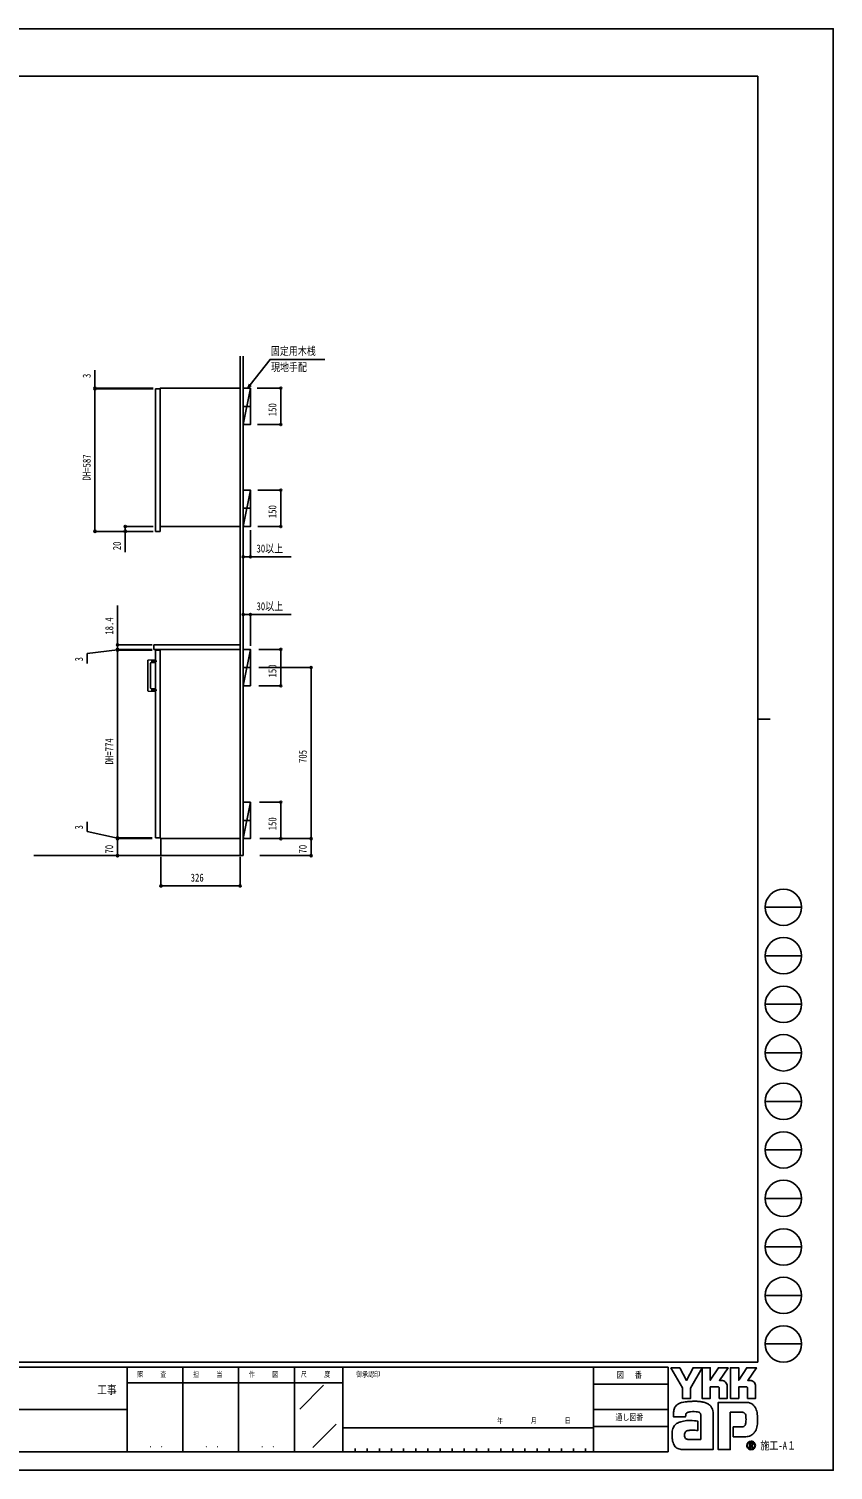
# Model space of a CAD drawing. Units: millimetres, scale not verified. Extents: x -4205 to 4205, y -2970 to 2970.
# Drawn here: x 890 to 4205, y -2970 to 2970 of the extents above; entities that cross this region are included whole.
import ezdxf
from ezdxf.enums import TextEntityAlignment as Align

# ---------------------------------------------------------------- set-up
doc = ezdxf.new("R2010")
doc.units = ezdxf.units.MM
doc.header["$LTSCALE"] = 20
for name, color, linetype in [('0-3_YKK_12', 2, 'Continuous'), ('0-4_YKK_13', 4, 'Continuous'), ('0-5_YKK_D', 6, 'Continuous'), ('0-6_YKK_ZWAK', 7, 'Continuous'), ('0-7_YSS_K', 3, 'Continuous')]:
    doc.layers.add(name, color=color, linetype=linetype)
doc.styles.add('ＭＳ ゴシック', font='')
doc.styles.get('ＭＳ ゴシック').set_extended_font_data('MS Gothic')

msp = doc.modelspace()

# ---------------------------------------------------------------- linework, layer by layer
at = {"layer": '0-3_YKK_12'}
for p, q in [((1806.31, 1414), (1770.73, 1414)), ((1806.31, 994), (1770.73, 994)), ((1806.31, 337.6), (1770.73, 337.6)), ((1806.31, -292.4), (1770.73, -292.4))]:
    msp.add_line(p, q, dxfattribs=at)
for points in [[(1413.02, 899), (1431.02, 899), (1431.02, 1486), (1413.02, 1486)], [(1431.02, 919), (1761.02, 919), (1761.02, 1489), (1431.02, 1489)], [(1406.02, 412.6), (1761.02, 412.6), (1761.02, 431), (1406.02, 431)], [(1413.02, -364.4), (1431.02, -364.4), (1431.02, 409.6), (1413.02, 409.6)], [(1431.02, -367.4), (1761.02, -367.4), (1761.02, 412.6), (1431.02, 412.6)], [(1435.02, -437.4), (1761.02, -437.4), (1761.02, -367.4), (1435.02, -367.4)]]:
    msp.add_lwpolyline(points, close=True, dxfattribs=at)
at = {"layer": '0-4_YKK_13'}
for p, q in [((1381.02, 367.01), (1381.02, 242.2)), ((1413.02, 370.11), (1382.44, 368.51)), ((1393.92, 358.1), (1413.02, 359.1)), ((1394.97, 364.6), (1418.12, 364.6)), ((1413.02, 359.1), (1413.02, 370.11)), ((1392.02, 253.11), (1392.02, 356.1)), ((1394.97, 244.6), (1418.12, 244.6))]:
    msp.add_line(p, q, dxfattribs=at)
msp.add_lwpolyline([(1382.44, 240.7), (1413.02, 239.1), (1413.02, 250.11), (1393.92, 251.11)], dxfattribs=at)
for centre, radius, start, end in [((1382.52, 367.01), 1.5, 92.7637, 180.21124), ((1394.02, 356.1), 2, 93.19527, 179.79522), ((1382.52, 242.2), 1.5, 179.7637, 267.21124), ((1394.02, 253.11), 2, 180.19527, 266.79522)]:
    msp.add_arc(centre, radius, start, end, dxfattribs=at)
at = {"layer": '0-5_YKK_D'}
for p, q in [((1163.02, 1489), (1163.02, 1563)), ((1403.02, 1489), (1162.02, 1489)), ((1403.02, 1486), (1162.02, 1486)), ((1403.02, 1486), (1162.02, 1486)), ((1163.02, 1486), (1163.02, 1489)), ((1163.02, 1486), (1163.02, 899)), ((1163.02, 1486), (1163.02, 1469)), ((1831.8, 1489), (1929.52, 1489)), ((1928.52, 1489), (1928.52, 1339)), ((1832.49, 1339), (1929.52, 1339)), ((1833.72, 1069), (1929.52, 1069)), ((1928.52, 919), (1928.52, 1069)), ((1403.02, 899), (1162.02, 899)), ((1403.02, 919), (1287.02, 919)), ((1403.02, 899), (1287.02, 899)), ((1773.52, 904.07), (1773.52, 793)), ((1803.52, 904), (1803.52, 793)), ((1834.4, 919), (1929.52, 919)), ((1773.52, 424.96), (1773.52, 557)), ((1803.52, 427.6), (1803.52, 557)), ((1399.02, 431), (1255.02, 431)), ((1256.02, 412.6), (1256.02, 429.6)), ((1399.02, 412.6), (1255.02, 412.6)), ((1399.02, 412.6), (1255.02, 412.6)), ((1399.02, 409.6), (1255.02, 409.6)), ((1399.02, 409.6), (1255.02, 409.6)), ((1256.02, 412.6), (1256.02, 409.6)), ((1256.02, 412.6), (1256.02, 409.6)), ((1256.02, 409.6), (1256.02, 392.6)), ((1256.02, 409.6), (1256.02, -364.4)), ((1838.22, 412.6), (1929.52, 412.6)), ((1928.52, 412.6), (1928.52, 262.6)), ((1838.57, 337.6), (2054.52, 337.6)), ((2053.52, -367.4), (2053.52, 337.6)), ((1838.91, 262.6), (1929.52, 262.6)), ((1841.09, -217.4), (1929.52, -217.4)), ((1928.52, -217.4), (1928.52, -367.4)), ((1256.02, -364.4), (1256.02, -347.4)), ((1399.02, -364.4), (1255.02, -364.4)), ((1399.02, -364.4), (1255.02, -364.4)), ((1399.02, -367.4), (1255.02, -367.4)), ((1399.02, -367.4), (1255.02, -367.4)), ((1256.02, -364.4), (1256.02, -367.4)), ((1256.02, -364.4), (1256.02, -367.4)), ((1256.02, -367.4), (1256.02, -384.4)), ((1256.02, -367.4), (1256.02, -437.4)), ((1841.78, -367.4), (2054.52, -367.4)), ((1841.78, -367.4), (2054.52, -367.4)), ((1841.78, -367.4), (1929.52, -367.4)), ((2053.52, -437.4), (2053.52, -367.4)), ((1399.02, -437.4), (1255.02, -437.4)), ((1435.02, -442.4), (1435.02, -563.4)), ((1761.02, -442.4), (1761.02, -563.4)), ((1842.1, -437.4), (2054.52, -437.4)), ((1761.02, -562.4), (1435.02, -562.4))]:
    msp.add_line(p, q, dxfattribs=at)
for points in [[(1792.52, 1489), (1802.93, 1502.44), (1884.42, 1607.6), (2110.7, 1607.6)], [(1806.53, 1499.65), (1792.52, 1489), (1799.33, 1505.23)], [(1288.02, 919), (1288.02, 899), (1288.02, 813.2)], [(1773.52, 794), (1803.52, 794), (1970.92, 794)], [(1256.02, 412.6), (1256.02, 431), (1256.02, 593.8)], [(1773.52, 556), (1803.52, 556), (1970.92, 556)], [(1256.02, 411.1), (1131.02, 395.04), (1131.02, 355.04)], [(1256.02, -365.9), (1131.02, -337.56), (1131.02, -297.56)]]:
    msp.add_lwpolyline(points, dxfattribs=at)
for centre in [(1163.02, 1489), (1163.02, 1486), (1163.02, 1486), (1928.52, 1489), (1928.52, 1339), (1928.52, 1069), (1163.02, 899), (1288.02, 919), (1288.02, 899), (1928.52, 919), (1773.52, 794), (1803.52, 794), (1773.52, 556), (1803.52, 556), (1256.02, 431), (1256.02, 412.6), (1256.02, 412.6), (1928.52, 412.6), (1256.02, 409.6), (1256.02, 409.6), (2053.52, 337.6), (1928.52, 262.6), (1928.52, -217.4), (1256.02, -364.4), (1256.02, -364.4), (1256.02, -367.4), (1256.02, -367.4), (1928.52, -367.4), (2053.52, -367.4), (2053.52, -367.4), (1256.02, -437.4), (2053.52, -437.4), (1435.02, -562.4), (1761.02, -562.4)]:
    msp.add_circle(centre, 4.25, dxfattribs=at)
at = {"layer": '0-6_YKK_ZWAK'}
for p, q in [((3895.02, 2775), (-3904.98, 2775)), ((3895.02, 2775), (3895.02, -2525)), ((3895.02, 125), (3945.02, 125)), ((3925.02, -650), (4075.02, -650)), ((3925.02, -850), (4075.02, -850)), ((3925.02, -1050), (4075.02, -1050)), ((3925.02, -1250), (4075.02, -1250)), ((3925.02, -1450), (4075.02, -1450)), ((3925.02, -1650), (4075.02, -1650)), ((3925.02, -1850), (4075.02, -1850)), ((3925.02, -2050), (4075.02, -2050)), ((3925.02, -2250), (4075.02, -2250)), ((3925.02, -2450), (4075.02, -2450)), ((3895.02, -2525), (-3904.98, -2525)), ((1295.02, -2545), (-4.98, -2545)), ((1525.02, -2545), (1525.02, -2895)), ((1755.02, -2545), (1755.02, -2895)), ((1985.02, -2545), (1985.02, -2895)), ((2185.02, -2545), (1985.02, -2545)), ((3217.52, -2545), (2185.02, -2545)), ((2185.02, -2545), (2185.02, -2895)), ((3217.52, -2545), (3217.52, -2895)), ((3525.02, -2545), (3217.52, -2545)), ((3525.02, -2545), (3525.02, -2895)), ((1985.02, -2610), (1295.02, -2610)), ((1985.02, -2610), (2185.02, -2610)), ((2007.1, -2718.29), (2105.04, -2620.36)), ((3217.52, -2615), (3525.02, -2615)), ((-4.98, -2720), (1295.02, -2720)), ((3217.52, -2720), (3525.02, -2720)), ((2060.67, -2875.99), (2156.89, -2779.77)), ((3525.02, -2790), (3217.52, -2790)), ((2185.02, -2795), (3217.52, -2795)), ((-4.98, -2895), (1295.02, -2895)), ((1295.02, -2895), (1985.02, -2895)), ((1985.02, -2895), (2185.02, -2895)), ((2185.02, -2895), (3217.52, -2895)), ((2235.02, -2880), (2235.02, -2895)), ((2285.02, -2880), (2285.02, -2895)), ((2335.02, -2880), (2335.02, -2895)), ((2385.02, -2880), (2385.02, -2895)), ((2435.02, -2880), (2435.02, -2895)), ((2485.02, -2880), (2485.02, -2895)), ((2535.02, -2880), (2535.02, -2895)), ((2585.02, -2880), (2585.02, -2895)), ((2635.02, -2880), (2635.02, -2895)), ((2685.02, -2880), (2685.02, -2895)), ((2735.02, -2880), (2735.02, -2895)), ((2785.02, -2880), (2785.02, -2895)), ((2835.02, -2880), (2835.02, -2895)), ((2885.02, -2880), (2885.02, -2895)), ((2935.02, -2880), (2935.02, -2895)), ((2985.02, -2880), (2985.02, -2895)), ((3035.02, -2880), (3035.02, -2895)), ((3085.02, -2880), (3085.02, -2895)), ((3135.02, -2880), (3135.02, -2895)), ((3185.02, -2880), (3185.02, -2895)), ((3217.52, -2895), (3525.02, -2895)), ((3866.67, -2883.98), (3866.67, -2883.98))]:
    msp.add_line(p, q, dxfattribs=at)
for points in [[(-4205, -2970), (4205, -2970), (4205, 2970), (-4205, 2970)], [(3536.02, -2548), (3572.83, -2548), (3600.47, -2600.1), (3628.04, -2548), (3664.88, -2548), (3617.67, -2631.99), (3617.67, -2674.13), (3584.1, -2674.13), (3584.1, -2630.86)]]:
    msp.add_lwpolyline(points, close=True, dxfattribs=at)
for points in [[(1985.02, -2545), (1295.02, -2545), (1295.02, -2895)], [(3730.55, -2626.61), (3698.77, -2626.61), (3698.77, -2674.1), (3664.91, -2674.1), (3664.91, -2548), (3698.77, -2548), (3698.77, -2599.58), (3732.07, -2548), (3771.84, -2548), (3736.16, -2600.21), (3737.42, -2600.21), (3738.82, -2600.21), (3740.25, -2600.21), (3741.63, -2600.21), (3742.87, -2600.21), (3743.86, -2600.21), (3744.52, -2600.21), (3744.77, -2600.21)], [(3847.51, -2626.61), (3815.77, -2626.61), (3815.77, -2674.13), (3781.9, -2674.13), (3781.9, -2548), (3815.77, -2548), (3815.77, -2599.58), (3849.03, -2548), (3888.8, -2548), (3853.12, -2600.21), (3854.4, -2600.21), (3855.8, -2600.21), (3857.24, -2600.21), (3858.61, -2600.21), (3859.84, -2600.21), (3860.83, -2600.21), (3861.49, -2600.21), (3861.73, -2600.21)], [(3754.51, -2602.21), (3758.55, -2604.52), (3761.97, -2607.53), (3764.73, -2611.12), (3766.76, -2615.15), (3768.01, -2619.5), (3768.44, -2624.04), (3768.44, -2674.22), (3735.41, -2674.22), (3735.41, -2631.41)], [(3871.48, -2602.21), (3875.54, -2604.52), (3878.97, -2607.53), (3881.74, -2611.12), (3883.78, -2615.15), (3885.05, -2619.5), (3885.48, -2624.04), (3885.48, -2674.13), (3852.37, -2674.13), (3852.37, -2631.41)], [(3604.8, -2732.31), (3602.47, -2733.62), (3600.66, -2735.22), (3599.29, -2737.08), (3598.29, -2739.2), (3597.61, -2741.53), (3597.16, -2744.07), (3596.89, -2746.79), (3596.73, -2749.67), (3546.74, -2749.79), (3546.89, -2742.95), (3547.17, -2735.27)], [(3707.71, -2719.17), (3709.13, -2724.9), (3709.93, -2731.04), (3710.18, -2737.59), (3710.18, -2885), (3589.55, -2885)], [(3623.95, -2765.53), (3633.41, -2766.15), (3640.84, -2766.99), (3645.71, -2767.77), (3647.45, -2768.23), (3647.45, -2806.47), (3641.92, -2805.89), (3635.86, -2805.56), (3629.65, -2805.43), (3623.69, -2805.45), (3618.37, -2805.56), (3614.08, -2805.71), (3611.23, -2805.84), (3610.19, -2805.89), (3605.86, -2806.68), (3602.13, -2807.92), (3599, -2809.61), (3596.47, -2811.77), (3594.53, -2814.4), (3593.18, -2817.5), (3592.44, -2821.1), (3592.29, -2825.19), (3592.76, -2829.69), (3593.72, -2833.41), (3595.09, -2836.42), (3596.83, -2838.79), (3598.86, -2840.59), (3601.13, -2841.91), (3603.59, -2842.79), (3606.16, -2843.32), (3659.26, -2843.32), (3659.26, -2745.07), (3659.28, -2743.13), (3659.18, -2741.22), (3658.93, -2739.39), (3658.5, -2737.65), (3657.86, -2736.02), (3656.99, -2734.55), (3655.84, -2733.24), (3654.39, -2732.12)], [(3654.39, -2732.12), (3651.27, -2730.9), (3646.29, -2729.87), (3639.94, -2729.1), (3632.71, -2728.69), (3625.08, -2728.73), (3617.56, -2729.28)], [(3828.87, -2731.51), (3781.19, -2731.51), (3781.19, -2885), (3731.23, -2885), (3731.23, -2690.79), (3847.35, -2690.79)], [(3878.71, -2704.51), (3881.97, -2708.62), (3884.41, -2712.61), (3886.12, -2716.22)], [(3874.56, -2820.97), (3869.95, -2824.56), (3865.14, -2827.38), (3860.18, -2829.48), (3855.1, -2830.92), (3849.93, -2831.74), (3844.72, -2832.01), (3793.36, -2832.01), (3793.36, -2791.66), (3822.32, -2791.66), (3827.66, -2791.59), (3832.36, -2791.13), (3836.39, -2789.95)], [(3845.83, -2761), (3845.76, -2754.63), (3845.46, -2748.9), (3844.74, -2743.86), (3843.44, -2739.59)], [(3874.61, -2862.6), (3874.58, -2862.01), (3874.51, -2861.45), (3874.39, -2860.9), (3874.22, -2860.39), (3874, -2859.9), (3873.74, -2859.44), (3873.43, -2859.01), (3873.08, -2858.61), (3872.62, -2858.2), (3872.1, -2857.85), (3871.54, -2857.54), (3870.93, -2857.29), (3870.28, -2857.1), (3869.58, -2856.96), (3868.85, -2856.87), (3868.08, -2856.84), (3860.5, -2856.84), (3860.5, -2879.14), (3862.79, -2879.14), (3862.79, -2859.12), (3868.08, -2859.12), (3868.62, -2859.14), (3869.14, -2859.19), (3869.62, -2859.28), (3870.06, -2859.4), (3870.47, -2859.56), (3870.84, -2859.75), (3871.17, -2859.97), (3871.47, -2860.22)], [(3872.36, -2862.6), (3872.22, -2863.67), (3871.84, -2864.51), (3871.26, -2865.16), (3870.55, -2865.62), (3869.74, -2865.94), (3868.9, -2866.14), (3868.08, -2866.24), (3867.33, -2866.27), (3865.34, -2866.27), (3866.35, -2867.97), (3872.89, -2879.22), (3875.51, -2879.22), (3869.2, -2868.39), (3869.79, -2868.27), (3870.36, -2868.12), (3870.89, -2867.94), (3871.4, -2867.73), (3871.87, -2867.49), (3872.31, -2867.22), (3872.71, -2866.91), (3873.08, -2866.58)]]:
    msp.add_lwpolyline(points, dxfattribs=at)
for centre in [(4000.02, -650), (4000.02, -850), (4000.02, -1050), (4000.02, -1250), (4000.02, -1450), (4000.02, -1650), (4000.02, -1850), (4000.02, -2050), (4000.02, -2250), (4000.02, -2450)]:
    msp.add_circle(centre, 75, dxfattribs=at)
for centre, radius, start, end in [((3744.82, -2625.19), 24.98, 78.26798, 90.11215), ((3745.17, -2623.37), 23.12, 66.19963, 78.22058), ((3861.78, -2625.23), 25.02, 78.27851, 90.10826), ((3862.12, -2623.48), 23.23, 66.2483, 78.23226), ((3730.72, -2631.29), 4.69, 358.57817, 92.1683), ((3847.71, -2631.27), 4.67, 358.29941, 92.43455), ((3637.8, -2740.46), 90.78, 171.55622, 176.72493), ((3607.04, -2735.87), 59.68, 163.48385, 171.57982), ((3591.61, -2731.29), 43.58, 152.2125, 163.4865), ((3584.94, -2727.84), 36.07, 138.03852, 152.12015), ((3584.93, -2728.01), 36.18, 122.60463, 137.83438), ((3589.72, -2735.75), 45.28, 108.37421, 122.42809), ((3597.29, -2762.69), 73.25, 100.93159, 107.35499), ((3622.05, -2882.82), 195.9, 97.86054, 101.37938), ((3633.68, -2963.58), 277.49, 94.90201, 97.9576), ((3617.99, -2763.63), 33.98, 102.4979, 112.84632), ((3634.47, -2970.05), 284, 91.6169, 94.94971), ((3624.57, -2791.99), 63.1, 96.37207, 102.75341), ((3633.37, -2924.06), 238, 87.51794, 91.66439), ((3636.46, -2857.78), 171.65, 81.92631, 87.59083), ((3645.59, -2795.23), 108.44, 73.67137, 82.05943), ((3659.13, -2749.92), 61.15, 60.60528, 73.9085), ((3664.67, -2738.86), 48.8, 52.17347, 59.90542), ((3669.63, -2732.45), 40.69, 43.55042, 52.14561), ((3672.36, -2729.81), 36.9, 34.48659, 43.50182), ((3672.38, -2729.75), 36.85, 25.58915, 34.43128), ((3669.1, -2731.29), 40.47, 17.43089, 25.54591), ((3829.14, -2756.01), 24.5, 77.94572, 90.63794), ((3831.27, -2746.02), 14.29, 60.20991, 77.92418), ((3845.45, -2744.21), 53.45, 78.73198, 87.96551), ((3847.02, -2736.2), 45.29, 69.03034, 78.69541), ((3848.48, -2732.3), 41.13, 59.39484, 68.9885), ((3849.16, -2731.11), 39.76, 50.3012, 59.3616), ((3848.91, -2731.39), 40.13, 42.05209, 50.28551), ((3829.09, -2742.81), 62.92, 14.76267, 25.00486), ((3790.5, -2753.33), 102.92, 7.9139, 14.95041), ((3584.93, -2812.67), 42.55, 142.04688, 153.80771), ((3583.47, -2811.63), 40.76, 130.60221, 141.94427), ((3585.88, -2814.51), 44.52, 120.60724, 130.53081), ((3590.62, -2822.57), 53.87, 112.58838, 120.58162), ((3596.99, -2837.9), 70.47, 106.61303, 112.59024), ((3607.02, -2871.61), 105.64, 99.87193, 106.59825), ((3612.64, -2903.27), 137.79, 94.78469, 99.91711), ((3615.38, -2934.77), 169.41, 90.80099, 94.81812), ((3615.8, -2958.23), 192.87, 87.57779, 90.82714), ((3831.72, -2779.43), 11.51, 293.91672, 314.09376), ((3832.65, -2743.42), 11.35, 39.8078, 59.75378), ((3830.15, -2778.04), 13.6, 314.78099, 333.92928), ((3830.71, -2744.9), 13.79, 22.65544, 39.38165), ((3820.05, -2773.14), 24.83, 334.00676, 347.34989), ((3792.5, -2766.76), 53.11, 347.14308, 355.40008), ((3732.2, -2761.58), 113.62, 355.2339, 0.29193), ((3769.15, -2764.79), 124.42, 347.15166, 352.97565), ((3751.96, -2758.93), 141.87, 2.54376, 8.01251), ((3736.17, -2760.5), 157.68, 352.8937, 357.82206), ((3729.86, -2760.1), 163.99, 357.76419, 2.60674), ((3638.13, -2823.49), 97.29, 174.55588, 182.47272), ((3692.5, -2822.63), 151.65, 181.90948, 187.89042), ((3608.98, -2820.7), 68, 164.97537, 174.56739), ((3628.69, -2831.61), 87.22, 187.80471, 196.36971), ((3592.46, -2816.29), 50.9, 153.89178, 164.94341), ((3866.7, -2868.19), 17.64, 90.09157, 179.92363), ((3866.7, -2868.16), 17.61, 44.93442, 90.08536), ((3841.23, -2783.39), 50.24, 311.57033, 318.66243), ((3835.41, -2778.29), 57.97, 318.67367, 325.29112), ((3850.36, -2789.43), 39.35, 326.23251, 339.61931), ((3813.41, -2775.12), 78.97, 339.22498, 347.31457), ((3595, -2841.56), 52.09, 196.3102, 208.20993), ((3580.34, -2849.36), 35.47, 208.29777, 223.35561), ((3577.03, -2852.28), 31.07, 223.64205, 239.63663), ((3579.77, -2847.28), 36.77, 239.8785, 253.65355), ((3584.8, -2830.01), 54.75, 253.69102, 263.74909), ((3589.06, -2792.1), 92.9, 263.68487, 270.30455), ((3866.59, -2868.21), 17.53, 179.86065, 225.14399), ((3866.59, -2868.13), 15.69, 134.8007, 180.12175), ((3866.53, -2868.23), 15.62, 179.75513, 225.29722), ((3866.68, -2868.21), 17.59, 224.94536, 269.98445), ((3866.64, -2868.37), 15.61, 224.62822, 270.10973), ((3866.64, -2868.04), 15.66, 89.86602, 135.149), ((3866.71, -2868.16), 15.78, 45.03108, 90.11509), ((3866.65, -2868.14), 15.84, 270.09072, 359.90926), ((3866.68, -2868.12), 17.68, 269.98802, 314.93777), ((3869.01, -2862.5), 3.35, 358.3894, 42.86139), ((3869.07, -2862.76), 5.53, 316.37674, 1.6565), ((3866.72, -2868.17), 15.77, 0.00643, 45.07115), ((3866.84, -2868.1), 17.47, 359.78949, 45.13288), ((3866.8, -2868.24), 17.51, 314.92572, 0.23508)]:
    msp.add_arc(centre, radius, start, end, dxfattribs=at)
at = {"layer": '0-7_YSS_K'}
for p, q in [((1761.02, -437.4), (1761.02, 1620.75)), ((1773.52, -437.4), (1773.52, 1620.75)), ((1773.52, 1339), (1803.52, 1489)), ((1773.52, 919), (1803.52, 1069)), ((1773.52, 262.6), (1803.52, 412.6)), ((1773.52, -367.4), (1803.52, -217.4)), ((911.26, -437.4), (1773.52, -437.4))]:
    msp.add_line(p, q, dxfattribs=at)
for points in [[(1773.52, 1339), (1803.52, 1339), (1803.52, 1489), (1773.52, 1489)], [(1773.52, 919), (1803.52, 919), (1803.52, 1069), (1773.52, 1069)], [(1773.52, 262.6), (1803.52, 262.6), (1803.52, 412.6), (1773.52, 412.6)], [(1773.52, -367.4), (1803.52, -367.4), (1803.52, -217.4), (1773.52, -217.4)]]:
    msp.add_lwpolyline(points, close=True, dxfattribs=at)

# ---------------------------------------------------------------- texts
at = {"layer": '0-5_YKK_D', "style": 'ＭＳ ゴシック', "width": 0.8}
for s, p in [('固定用木桟', (1888.15, 1615.94)), ('現地手配', (1888.42, 1549.28)), ('30以上', (1828.52, 802)), ('30以上', (1828.52, 564)), ('326', (1557.22, -554.4))]:
    msp.add_text(s, height=32.99, dxfattribs=at).set_placement(p, align=Align.BOTTOM_LEFT)
for s, p in [('3', (1155.02, 1531)), ('150', (1920.52, 1373.2)), ('DH=587', (1155.02, 1108.5)), ('150', (1920.52, 953.2)), ('20', (1280.02, 821.2)), ('18.4', (1248.02, 473)), ('3', (1123.02, 363.04)), ('150', (1920.52, 296.8)), ('DH=774', (1248.02, -61.4)), ('705', (2045.52, -55.7)), ('150', (1920.52, -333.2)), ('3', (1123.02, -329.56)), ('70', (1248.02, -428.8)), ('70', (2045.52, -428.8))]:
    msp.add_text(s, height=32.99, rotation=90, dxfattribs=at).set_placement(p, align=Align.BOTTOM_LEFT)
at = {"layer": '0-6_YKK_ZWAK', "style": 'ＭＳ ゴシック', "width": 0.8}
for s, height, p in [('照     査', 21.99, (1336.42, -2592.5)), ('担     当', 21.99, (1567.22, -2592.5)), ('作     図', 21.99, (1797.22, -2592.5)), ('尺     度', 21.99, (2011.42, -2592.5)), ('御承認印', 21.99, (2239.14, -2592.5)), ('図\u3000 番', 25.66, (3313.4, -2597.5)), ('工事', 36.66, (1172.33, -2667.46)), ('年        月        日', 21.99, (2819.91, -2783.21)), ('通し図番', 25.66, (3307.8, -2772.5)), ('施工-A１', 32.99, (3905.02, -2895)), ('． ．', 25.92, (1385, -2884.35)), ('． ．', 25.92, (1615, -2884.35)), ('． ．', 25.92, (1845, -2884.35))]:
    msp.add_text(s, height=height, dxfattribs=at).set_placement(p, align=Align.BOTTOM_LEFT)

doc.saveas('drawing.dxf')
